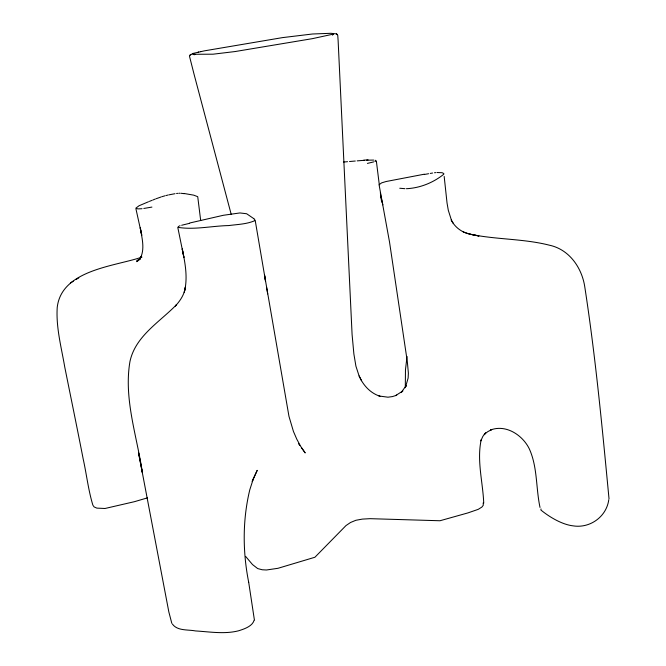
<?xml version="1.0" encoding="UTF-8"?>
<svg xmlns="http://www.w3.org/2000/svg" width="666" height="666" viewBox="0 0 666 666"><rect width="100%" height="100%" fill="white"/><g stroke="black" fill="none" stroke-linecap="round" stroke-linejoin="round"><path stroke-width="1" d="M609.024 498.859C602.305 428.346 595.654 357.542 584.873 287.496C582.151 268.073 569.447 249.442 549.4 245.196C523.243 238.536 495.862 239.71 469.538 234.074L478.954 236.005L469.622 234.099L463.195 231.926M608.774 499.716C606.551 516.683 589.993 528.546 573.168 525.865C561.938 524.6 549.2 516.849 540.892 510.023L541.033 508.949M407.051 356.452L405.469 369.763L405.303 387.704M481.26 439.493C476.631 460.531 482.883 481.968 483.732 503.121M480.827 440.875L482.883 436.322L485.664 432.842L484.199 434.557L487.654 431.718L491.658 429.603L490.634 429.97C505.935 424.15 522.477 435.04 529.229 448.684C537.637 467.049 535.822 487.987 540.018 507.442M252.098 481.426L257.209 470.346L252.847 480.028L253.205 479.179L249.783 489.826C242.474 520.079 242.632 551.814 248.693 582.267M359.099 375.924L361.521 380.719L359.149 376.074L355.927 366.208L353.879 353.971L352.089 334.54L338.112 40.385L337.745 35.29L336.538 33.899L330.91 33.3L312.496 33.999L282.476 37.621L204.37 50.849L192.715 53.496L189.752 55.469L189.519 56.369L194.189 74.742L231.16 214.211M332.434 35.14L333.549 34.058L312.412 38.653L235.04 51.557L213.037 54.196L193.14 54.287L195.28 54.504L194.755 54.454M190.001 55.062L190.667 54.379M141.958 257.118C114.319 266.492 61.563 269.855 57.226 307.392C55.927 327.464 61.339 347.177 64.702 366.8C70.862 397.51 77.189 428.18 83.175 458.924C86.597 474.342 88.303 490.226 92.932 505.344M254.961 220.604C246.77 224.234 237.404 224.409 228.621 225.574C211.846 225.932 194.472 230.036 177.914 227.347L178.538 226.34M70.405 282.975L73.252 281.235M75.966 279.578L78.804 277.847M140.468 258.724L136.863 260.739L140.076 259.082L136.796 261.671L139.569 259.041L141.225 256.31L140.501 257.925C145.071 248.451 141.825 237.645 140.285 227.847M148.526 201.748L139.061 205.744L135.856 208.15L137.837 208.899L142.033 208.716M149.392 201.398L151.965 200.358M152.814 200.025L155.353 199.017M147.544 497.835L134.432 501.689L105.003 508.491L96.836 508.116L94.114 506.926L93.398 505.919M374.966 161.53L376.257 160.864L375.075 160.223M179.246 226.024L180.07 225.724M156.185 198.709L161.105 196.97M161.913 196.695L165.06 195.787M181.651 225.266L189.627 223.31M373.759 161.871L367.407 163.411M166.05 195.546L168.032 195.046M189.777 222.993L223.31 215.293L239.91 212.945L246.645 213.744L253.854 218.673M198.185 52.148L198.684 52.04M200.566 51.623L201.049 51.515M168.931 194.855L175.008 193.698M424.375 174.192L386.097 181.518L381.618 182.875L379.079 184.765L389.51 241.941L407.351 361.854L408.375 373.151L408.125 378.03L405.619 386.78L406.168 385.656L401.173 392.507L402.863 390.95L395.579 395.621L396.728 395.213L392.465 396.578L387.995 397.194L378.954 395.995L379.978 396.237C372.011 393.731 365.626 387.737 361.471 380.619M424.334 174.475L428.604 173.718M151.915 207.084L143.798 208.458M430.253 173.426L432.625 173.027M176.557 193.481L177.822 193.34M434.49 172.752L435.722 172.627M343.639 162.029L347.544 161.688M349.508 161.522L355.303 161.022M357.176 160.864L364.127 160.331M363.861 160.14L368.073 159.89M366.675 160.181L373.676 160.073M178.863 193.257L179.753 193.215M436.979 172.519L442.132 172.719L443.831 173.543L443.747 174.276C433.191 182.734 419.98 188.062 406.393 188.711M404.978 188.686L399.758 188.245M180.777 193.248L184.307 193.681M183.924 193.448L193.714 195.155L197.727 196.686L200.682 220.513M193.456 54.262L192.957 54.104L194.289 54.82M469.622 234.099C461.754 232.326 454.811 227.239 451.223 219.963L453.396 223.585M337.221 34.465L336.538 33.899M254.054 218.864L255.086 220.238M245.621 556.401L252.506 564.56L257.675 568.564L262.179 569.763L266.442 569.996L277.98 568.298L314.91 557.251L346.004 525.566L350.549 522.485L355.86 520.288L362.362 519.105L370.038 518.672L439.968 520.754L467.857 512.928L478.246 509.34L481.876 507.076L483.275 505.261L483.191 502.913M298.568 443.747L299.733 445.354M301.482 447.76L305.203 452.93L300.799 446.561L296.778 439.152L293.431 431.426L288.961 416.308L264.494 274.85M172.394 624.059C177.422 631.11 187.929 629.437 195.488 630.935C209.74 631.784 224.384 634.373 238.478 630.819C244.006 629.095 252.347 626.373 254.096 620.312M171.82 623.351L168.839 611.937L138.586 453.03L142.366 472.569C137.005 435.98 123.568 398.776 129.962 361.505C135.381 336.13 159.474 322.219 176.332 304.886L175.308 306.052C180.22 300.799 184.357 294.522 185.364 287.271L184.249 292.332C188.045 277.988 185.156 263.12 182.251 248.909L183.908 257.459L177.889 227.889M451.523 220.454L448.31 210.323L447.036 202.98L444.18 176.448M382.867 204.862L380.869 196.553M135.964 208.949L141.775 235.289L140.293 227.839M255.328 221.154L265.543 281.144L264.494 274.908M248.668 582.134L254.404 619.996M266.6 287.404L267.674 293.914M381.601 201.873L380.344 192.641M376.407 161.413L379.304 184.823"/></g></svg>
